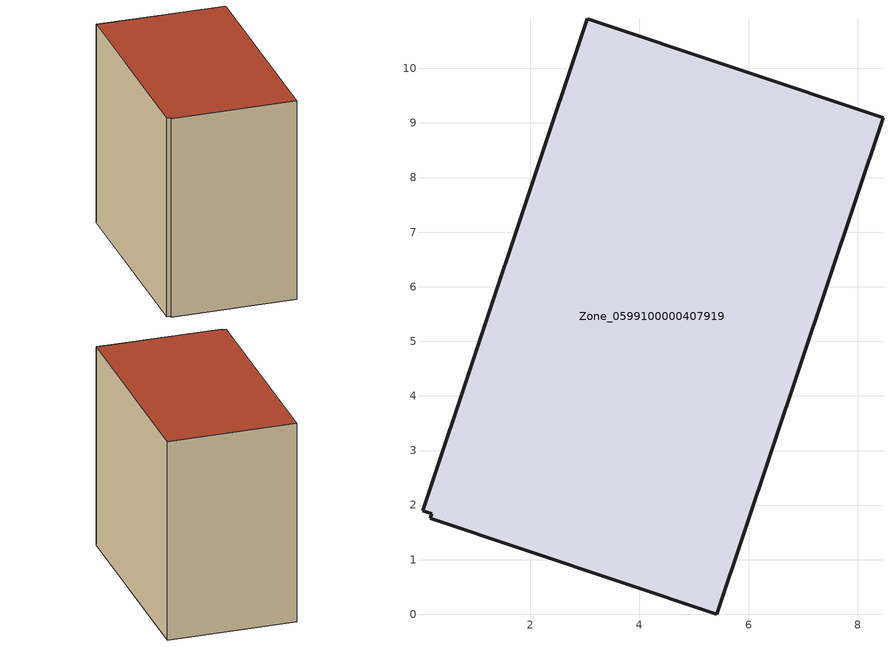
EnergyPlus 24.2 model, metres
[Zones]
Zone_0599100000407919
 floor ground (C_G): 0.03,1.89 3.04,10.91 8.46,9.1 5.42,0 0.17,1.76 0.19,1.84 z0
 wall outside (C_F): 8.46,9.1 3.04,10.91 0.03,1.89 0.19,1.84 0.17,1.76 5.42,0 8.46,9.1 z0:9.25
 roof outside (C_R): 3.04,10.91 0.03,1.89 0.19,1.84 0.17,1.76 5.42,0 8.46,9.1 z9.25
[BUILDING]
Pand.0599100000407919: North Axis=0; Terrain=City; Loads Convergence Tolerance Value=0.04; Temperature Convergence Tolerance Value=0.4; Solar Distribution=FullExterior; Maximum Number of Warmup Days=25; Minimum Number of Warmup Days=1
[Site:Location]
Rotterdam.The.Hague.AP_ZH_NLD Design_Conditions: Latitude=51.96; Longitude=4.45; Time Zone=1; Elevation=-4.5
[SITE:GROUNDTEMPERATURE:BUILDINGSURFACE]
18, 18, 18, 18, 18, 18, 18, 18, 18, 18, 18, 18
[MATERIAL] Thermal Absorptance=0.9; Solar Absorptance=0.7; Visible Absorptance=0.7
Name | Roughness | Thickness | Conductivity | Density | Specific Heat
G.TI.1992-2005 | MediumSmooth | 0.15 | 0.06 | 540 | 1210
F.TI.1992-2005 | Rough | 0.3 | 0.12 | 1920 | 840
R.TI.1992-2005 | MediumRough | 0.2 | 0.08 | 1500 | 1000
[CONSTRUCTION]
C_G: G.TI.1992-2005
C_F: F.TI.1992-2005
C_R: R.TI.1992-2005
[ZONE]
Zone_0599100000407919: Type=1; Multiplier=1; Ceiling Height=Autocalculate; Volume=Autocalculate; Floor Area=autocalculate; Part of Total Floor Area=Yes
[ZONEINFILTRATION:DESIGNFLOWRATE]
Infil_Zone_0599100000407919: Zone or ZoneList or Space or SpaceList=Zone_0599100000407919; Schedule=AlwaysOn; Design Flow Rate Calculation Method=Flow/Area; Flow Rate per Floor Area=0.0015; Constant Term Coefficient=1; Temperature Term Coefficient=0; Velocity Term Coefficient=0; Velocity Squared Term Coefficient=0
[HVACTEMPLATE:ZONE:IDEALLOADSAIRSYSTEM]
Zone_0599100000407919: Maximum Heating Supply Air Temperature=50; Minimum Cooling Supply Air Temperature=13; Maximum Heating Supply Air Humidity Ratio=0.0156; Minimum Cooling Supply Air Humidity Ratio=0.0077; Heating Limit=NoLimit; Cooling Limit=NoLimit; Dehumidification Control Type=ConstantSensibleHeatRatio; Cooling Sensible Heat Ratio=0.7; Dehumidification Setpoint=60; Humidification Control Type=None; Humidification Setpoint=30; Outdoor Air Method=None; Outdoor Air Flow Rate per Person=0.00944; Outdoor Air Flow Rate per Zone Floor Area=0; Outdoor Air Flow Rate per Zone=0; Demand Controlled Ventilation Type=None; Outdoor Air Economizer Type=NoEconomizer; Heat Recovery Type=None; Sensible Heat Recovery Effectiveness=0.7; Latent Heat Recovery Effectiveness=0.65
[ZONECONTROL:THERMOSTAT]
ThermostatControl_Zone_0599100000407919: Zone or ZoneList=Zone_0599100000407919; Control Type Schedule=DualSetpointControlType; Control 1=Thermostat_Zone_0599100000407919; Temperature Difference Between Cutout And Setpoint=0
[THERMOSTATSETPOINT:DUALSETPOINT]
Thermostat_Zone_0599100000407919: Heating Setpoint Temperature Schedule=HeatingSetpoint_Zone_0599100000407919; Cooling Setpoint Temperature Schedule=CoolingSetpoint_Zone_0599100000407919
[SCHEDULE:COMPACT]
HeatingSetpoint_Zone_0599100000407919: Through: 12/31, For: AllDays, Until: 24:00, 21
CoolingSetpoint_Zone_0599100000407919: Through: 12/31, For: AllDays, Until: 24:00, 24
DualSetpointControlType: Through: 12/31, For: AllDays, Until: 24:00, 4
AlwaysOn: Through: 12/31, For: AllDays, Until: 24:00, 1
